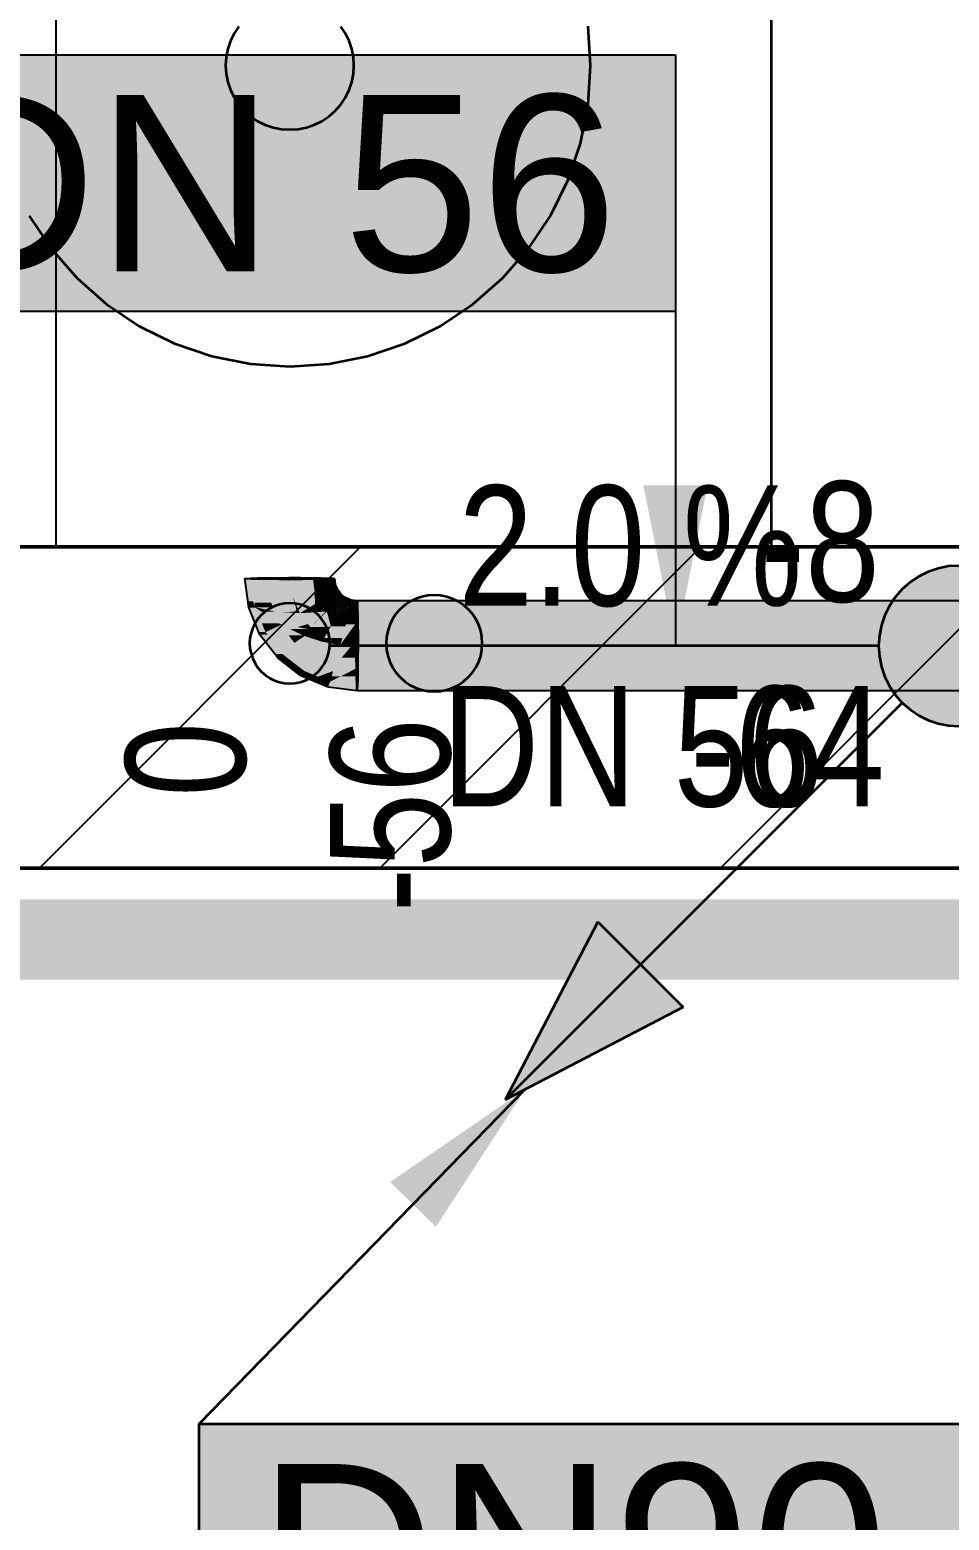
# Model space of a CAD drawing. Extents: x 0 to 756, y -25 to 420.
# Drawn here: x 163.54 to 175, y 259.41 to 277.98 of the extents above; entities that cross this region are included whole.
import ezdxf

# ---------------------------------------------------------------- set-up
doc = ezdxf.new("R2010")
doc.units = 0
doc.layers.get('0').update_dxf_attribs({"lineweight": 25})
for name, color, linetype, lineweight in [('A_Innenwand', 7, 'Continuous', 25), ('ALLGEMEIN03', 7, 'Continuous', 25), ('H_Heizung', 7, 'Continuous', 25), ('S_Einrichtung', 7, 'Continuous', 35), ('S_Text', 7, 'Continuous', 35), ('WAND_HOLZ_NICHT_TRAGEND', 7, 'Continuous', 13), ('X_Text', 7, 'Continuous', 25)]:
    doc.layers.add(name, color=color, linetype=linetype, lineweight=lineweight)
for name, color, linetype, lineweight, true_color in [('S_Kaltwasser', 3, 'Continuous', 35, 0x00ff00), ('S_Schmutzwasser', 7, 'Continuous', 35, 0x808040), ('S_Schmutzwasser-Shading', 7, 'Continuous', 35, 0x808040)]:
    doc.layers.add(name, color=color, linetype=linetype, lineweight=lineweight, true_color=true_color)
doc.styles.get("Standard").update_dxf_attribs({"font": 'arial.ttf'})

# ---------------------------------------------------------------- blocks, each defined once
blk = doc.blocks.new('Shading-A0T78OMXOY', base_point=(166.962, 269.987))
at = {"layer": 'S_Schmutzwasser-Shading', "color": 59, "true_color": 0x515128}
for points in [[(166.3, 271.134), (166.221, 271.134), (166.219, 271.139)], [(166.321, 270.857), (166.256, 270.857), (166.219, 271.139)], [(166.345, 270.791), (166.3, 271.134), (166.221, 271.134)], [(166.337, 270.79), (166.265, 270.79), (166.256, 270.857)], [(166.336, 270.791), (166.321, 270.857), (166.256, 270.857)], [(166.267, 270.777), (166.337, 270.79), (166.265, 270.79)], [(166.267, 270.777), (166.347, 270.782), (166.296, 270.782)], [(166.349, 270.777), (166.267, 270.777), (166.347, 270.782)], [(166.394, 270.472), (166.349, 270.777), (166.267, 270.777)], [(166.347, 270.782), (166.296, 270.782), (166.345, 270.785)], [(166.296, 270.782), (166.345, 270.785), (166.311, 270.785)], [(166.345, 270.785), (166.311, 270.785), (166.337, 270.79)], [(166.345, 270.791), (166.336, 270.791), (166.321, 270.857)], [(166.337, 270.79), (166.345, 270.791), (166.336, 270.791)], [(166.346, 270.79), (166.337, 270.79), (166.345, 270.791)], [(166.349, 270.783), (166.346, 270.79), (166.337, 270.79)], [(166.349, 270.783), (166.346, 270.783), (166.345, 270.785)], [(166.347, 270.782), (166.349, 270.783), (166.346, 270.783)], [(166.349, 270.782), (166.347, 270.782), (166.349, 270.783)], [(166.351, 270.776), (166.349, 270.776), (166.347, 270.782)], [(166.351, 270.776), (166.349, 270.782), (166.347, 270.782)], [(166.477, 270.472), (166.394, 270.472), (166.349, 270.777)], [(166.477, 270.472), (166.351, 270.776), (166.349, 270.776)], [(167.539, 270.827), (167.447, 270.827), (167.546, 270.87)], [(167.447, 270.827), (167.546, 270.87), (167.466, 270.87)], [(167.533, 270.792), (167.539, 270.827), (167.447, 270.827)], [(167.546, 270.87), (167.466, 270.87), (167.479, 270.898)], [(167.533, 270.792), (167.619, 270.86), (167.545, 270.86)], [(167.606, 270.792), (167.533, 270.792), (167.622, 270.821)], [(167.533, 270.792), (167.622, 270.821), (167.57, 270.821)], [(167.601, 270.783), (167.606, 270.792), (167.533, 270.792)], [(167.619, 270.86), (167.545, 270.86), (167.546, 270.87)], [(167.622, 270.821), (167.57, 270.821), (167.619, 270.86)], [(167.616, 270.783), (167.601, 270.783), (167.602, 270.785)], [(167.612, 270.781), (167.616, 270.783), (167.601, 270.783)], [(167.624, 270.785), (167.602, 270.785), (167.622, 270.821)], [(167.624, 270.781), (167.624, 270.785), (167.602, 270.785)], [(167.624, 270.781), (167.612, 270.781), (167.616, 270.783)], [(167.624, 270.779), (167.624, 270.781), (167.612, 270.781)], [(166.407, 270.44), (166.477, 270.472), (166.394, 270.472)]]:
    blk.add_solid(points, dxfattribs=at)
at = {"layer": 'S_Schmutzwasser-Shading', "color": 47, "true_color": 0x6d6d36}
for points in [[(166.509, 271.13), (166.3, 271.13), (166.3, 271.134)], [(166.339, 270.84), (166.509, 271.13), (166.3, 271.13)], [(166.547, 270.84), (166.339, 270.84), (166.509, 271.13)], [(166.345, 270.791), (166.547, 270.84), (166.339, 270.84)], [(166.567, 270.791), (166.345, 270.791), (166.547, 270.84)], [(166.349, 270.783), (166.567, 270.791), (166.345, 270.791)], [(166.571, 270.783), (166.349, 270.783), (166.567, 270.791)], [(166.38, 270.776), (166.351, 270.776), (166.349, 270.783)], [(166.594, 270.728), (166.571, 270.783), (166.349, 270.783)], [(166.649, 270.58), (166.432, 270.58), (166.351, 270.776)], [(166.424, 270.728), (166.38, 270.776), (166.351, 270.776)], [(166.594, 270.728), (166.424, 270.728), (166.38, 270.776)], [(167.233, 270.734), (167.28, 270.755), (167.252, 270.755)], [(167.278, 270.736), (167.236, 270.736), (167.28, 270.755)], [(167.393, 270.728), (167.241, 270.728), (167.413, 270.763)], [(167.28, 270.755), (167.252, 270.755), (167.282, 270.787)], [(167.278, 270.736), (167.37, 270.755), (167.28, 270.755)], [(167.28, 270.755), (167.354, 270.787), (167.282, 270.787)], [(167.37, 270.755), (167.28, 270.755), (167.372, 270.755)], [(167.28, 270.755), (167.372, 270.755), (167.281, 270.755)], [(167.372, 270.755), (167.281, 270.755), (167.364, 270.791)], [(167.354, 270.787), (167.282, 270.787), (167.364, 270.791)], [(167.282, 270.787), (167.364, 270.791), (167.286, 270.791)], [(167.364, 270.791), (167.286, 270.791), (167.349, 270.857)], [(167.39, 270.857), (167.349, 270.857), (167.374, 270.883)], [(167.359, 270.814), (167.39, 270.857), (167.349, 270.857)], [(167.5, 270.657), (167.355, 270.657), (167.526, 270.763)], [(167.355, 270.657), (167.526, 270.763), (167.413, 270.763)], [(167.417, 270.814), (167.359, 270.814), (167.39, 270.857)], [(167.364, 270.791), (167.417, 270.814), (167.359, 270.814)], [(167.4, 270.791), (167.364, 270.791), (167.417, 270.814)], [(167.372, 270.755), (167.4, 270.791), (167.364, 270.791)], [(167.372, 270.755), (167.413, 270.763), (167.379, 270.763)], [(167.447, 270.827), (167.409, 270.827), (167.374, 270.883)], [(167.413, 270.763), (167.379, 270.763), (167.43, 270.795)], [(167.379, 270.763), (167.43, 270.795), (167.403, 270.795)], [(167.43, 270.795), (167.403, 270.795), (167.417, 270.814)], [(167.417, 270.814), (167.447, 270.827), (167.409, 270.827)], [(167.526, 270.763), (167.413, 270.763), (167.53, 270.779)], [(167.413, 270.763), (167.444, 270.768), (167.415, 270.768)], [(167.444, 270.768), (167.415, 270.768), (167.43, 270.795)], [(167.44, 270.814), (167.417, 270.814), (167.447, 270.827)], [(167.43, 270.795), (167.44, 270.814), (167.417, 270.814)], [(167.445, 270.795), (167.43, 270.795), (167.447, 270.827)], [(167.444, 270.768), (167.445, 270.795), (167.43, 270.795)], [(167.502, 270.776), (167.444, 270.776), (167.447, 270.827)], [(167.444, 270.768), (167.502, 270.776), (167.444, 270.776)], [(167.533, 270.792), (167.485, 270.792), (167.447, 270.827)], [(167.484, 270.589), (167.599, 270.779), (167.53, 270.779)], [(167.499, 270.779), (167.533, 270.792), (167.485, 270.792)], [(167.53, 270.779), (167.499, 270.779), (167.533, 270.792)], [(167.502, 270.776), (167.53, 270.779), (167.499, 270.779)], [(167.554, 270.78), (167.53, 270.78), (167.533, 270.792)], [(167.599, 270.779), (167.53, 270.779), (167.601, 270.783)], [(167.53, 270.779), (167.554, 270.78), (167.53, 270.78)], [(167.601, 270.783), (167.55, 270.783), (167.533, 270.792)], [(167.626, 270.679), (167.538, 270.679), (167.601, 270.783)], [(167.554, 270.78), (167.601, 270.783), (167.55, 270.783)], [(167.624, 270.779), (167.602, 270.779), (167.601, 270.783)], [(167.626, 270.679), (167.624, 270.779), (167.602, 270.779)], [(167.628, 270.58), (175.129, 270.58), (167.624, 270.785)], [(175.129, 270.58), (167.624, 270.785), (175.125, 270.785)], [(166.657, 270.575), (166.594, 270.728), (166.424, 270.728)], [(166.437, 270.569), (166.649, 270.58), (166.432, 270.58)], [(166.657, 270.569), (166.437, 270.569), (166.649, 270.58)], [(166.477, 270.472), (166.657, 270.569), (166.437, 270.569)], [(166.666, 270.56), (166.641, 270.56), (166.657, 270.569)], [(166.657, 270.575), (166.653, 270.575), (166.649, 270.58)], [(166.656, 270.57), (166.657, 270.575), (166.653, 270.575)], [(166.659, 270.57), (166.656, 270.57), (166.657, 270.575)], [(166.657, 270.569), (166.659, 270.57), (166.656, 270.57)], [(166.66, 270.569), (166.657, 270.569), (166.659, 270.57)], [(166.666, 270.56), (166.66, 270.569), (166.657, 270.569)], [(167.272, 270.734), (167.233, 270.734), (167.278, 270.736)], [(167.233, 270.734), (167.278, 270.736), (167.236, 270.736)], [(167.241, 270.728), (167.272, 270.734), (167.233, 270.734)], [(167.349, 270.645), (167.393, 270.728), (167.241, 270.728)], [(167.378, 270.645), (167.349, 270.645), (167.355, 270.657)], [(167.484, 270.589), (167.378, 270.645), (167.349, 270.645)], [(167.484, 270.589), (167.5, 270.657), (167.355, 270.657)], [(167.601, 270.589), (167.484, 270.589), (167.626, 270.679)], [(167.484, 270.589), (167.626, 270.679), (167.538, 270.679)], [(167.597, 270.575), (167.601, 270.589), (167.484, 270.589)], [(167.628, 270.575), (167.597, 270.575), (167.598, 270.58)], [(167.629, 270.57), (167.628, 270.575), (167.597, 270.575)], [(167.628, 270.58), (167.598, 270.58), (167.626, 270.679)], [(167.628, 270.575), (167.628, 270.58), (167.598, 270.58)], [(166.734, 270.472), (166.477, 270.472), (166.666, 270.56)], [(166.477, 270.472), (166.666, 270.56), (166.641, 270.56)], [(166.58, 270.338), (166.734, 270.472), (166.477, 270.472)], [(166.837, 270.338), (166.58, 270.338), (166.734, 270.472)], [(166.688, 270.198), (166.837, 270.338), (166.58, 270.338)], [(167.624, 269.815), (175.125, 269.815), (167.628, 270.02)], [(175.125, 269.815), (167.628, 270.02), (175.129, 270.02)]]:
    blk.add_solid(points, dxfattribs=at)
at = {"layer": 'S_Schmutzwasser-Shading', "color": 57, "true_color": 0x7e7e3f}
for points in [[(166.79, 271.128), (166.509, 271.128), (166.509, 271.13)], [(166.538, 270.911), (166.79, 271.128), (166.509, 271.128)], [(166.819, 270.911), (166.538, 270.911), (166.79, 271.128)], [(166.547, 270.84), (166.819, 270.911), (166.538, 270.911)], [(167.413, 270.318), (167.593, 270.569), (167.478, 270.569)], [(167.593, 270.569), (167.478, 270.569), (167.597, 270.575)], [(167.478, 270.569), (167.597, 270.575), (167.48, 270.575)], [(167.597, 270.575), (167.48, 270.575), (167.484, 270.589)], [(167.629, 270.435), (167.497, 270.435), (167.597, 270.575)], [(167.629, 270.57), (167.598, 270.57), (167.597, 270.575)], [(167.629, 270.435), (167.629, 270.57), (167.598, 270.57)], [(167.559, 270.318), (167.413, 270.318), (167.629, 270.435)], [(167.413, 270.318), (167.629, 270.435), (167.497, 270.435)], [(167.63, 270.3), (167.548, 270.3), (167.629, 270.435)], [(167.548, 270.3), (167.559, 270.318), (167.413, 270.318)], [(167.63, 270.295), (167.63, 270.3), (167.548, 270.3)], [(167.587, 270.295), (167.554, 270.3), (167.548, 270.3)], [(167.554, 270.3), (167.548, 270.3), (167.548, 270.3)], [(167.63, 270.295), (167.587, 270.295), (167.554, 270.3)], [(167.63, 270.289), (167.63, 270.295), (167.587, 270.295)]]:
    blk.add_solid(points, dxfattribs=at)
at = {"layer": 'S_Schmutzwasser-Shading', "color": 57, "true_color": 0x7d7d3e}
for points in [[(167.069, 271.128), (166.79, 271.128), (167.069, 271.13)], [(166.809, 270.985), (167.069, 271.128), (166.79, 271.128)], [(167.088, 270.985), (166.809, 270.985), (167.069, 271.128)], [(166.819, 270.911), (167.088, 270.985), (166.809, 270.985)], [(167.091, 270.911), (166.819, 270.911), (167.088, 270.985)], [(167.144, 270.85), (167.093, 270.85), (167.088, 270.985)], [(166.838, 270.84), (166.547, 270.84), (166.819, 270.911)], [(166.851, 270.728), (166.594, 270.728), (166.547, 270.84)], [(166.87, 270.721), (166.838, 270.84), (166.547, 270.84)], [(166.856, 270.821), (167.091, 270.911), (166.819, 270.911)], [(166.898, 270.721), (166.87, 270.721), (166.819, 270.911)], [(167.094, 270.821), (166.856, 270.821), (167.091, 270.911)], [(166.903, 270.709), (167.094, 270.821), (166.856, 270.821)], [(167.091, 270.723), (166.928, 270.723), (167.094, 270.821)], [(167.181, 270.73), (167.091, 270.73), (167.153, 270.821)], [(167.091, 270.73), (167.153, 270.821), (167.094, 270.821)], [(167.094, 270.821), (167.144, 270.85), (167.093, 270.85)], [(167.153, 270.821), (167.094, 270.821), (167.144, 270.85)], [(167.233, 270.734), (167.18, 270.734), (167.144, 270.85)], [(166.902, 270.708), (166.602, 270.708), (166.594, 270.728)], [(166.702, 270.721), (166.851, 270.728), (166.594, 270.728)], [(166.657, 270.575), (166.902, 270.708), (166.602, 270.708)], [(166.667, 270.575), (166.657, 270.575), (166.902, 270.708)], [(166.664, 270.573), (166.658, 270.573), (166.657, 270.575)], [(166.664, 270.573), (166.667, 270.575), (166.657, 270.575)], [(166.659, 270.57), (166.664, 270.573), (166.658, 270.573)], [(166.67, 270.57), (166.659, 270.57), (166.664, 270.573)], [(166.666, 270.56), (166.67, 270.57), (166.659, 270.57)], [(167.007, 270.573), (166.664, 270.573), (166.903, 270.709)], [(167.011, 270.51), (166.786, 270.51), (166.664, 270.573)], [(166.875, 270.535), (167.007, 270.573), (166.664, 270.573)], [(166.689, 270.56), (166.666, 270.56), (166.67, 270.57)], [(166.87, 270.721), (166.702, 270.721), (166.851, 270.728)], [(166.873, 270.71), (166.87, 270.721), (166.702, 270.721)], [(166.903, 270.709), (166.898, 270.721), (166.87, 270.721)], [(166.9, 270.71), (166.873, 270.71), (166.87, 270.721)], [(166.891, 270.709), (166.9, 270.71), (166.873, 270.71)], [(167.036, 270.535), (166.875, 270.535), (167.007, 270.573)], [(166.903, 270.709), (166.891, 270.709), (166.9, 270.71)], [(166.902, 270.708), (166.903, 270.709), (166.891, 270.709)], [(167.207, 270.708), (166.903, 270.708), (167.226, 270.727)], [(166.903, 270.709), (167.091, 270.723), (166.928, 270.723)], [(166.917, 270.709), (166.903, 270.709), (167.09, 270.719)], [(166.903, 270.709), (167.09, 270.719), (167.036, 270.719)], [(166.903, 270.708), (166.917, 270.709), (166.903, 270.709)], [(167.036, 270.535), (167.207, 270.708), (166.903, 270.708)], [(167.036, 270.535), (167.24, 270.727), (167.226, 270.727)], [(167.09, 270.719), (167.036, 270.719), (167.091, 270.723)], [(167.291, 270.544), (167.046, 270.544), (167.241, 270.728)], [(167.09, 270.719), (167.161, 270.723), (167.091, 270.723)], [(167.091, 270.723), (167.181, 270.73), (167.091, 270.73)], [(167.161, 270.723), (167.091, 270.723), (167.183, 270.725)], [(167.091, 270.723), (167.183, 270.725), (167.108, 270.725)], [(167.183, 270.725), (167.108, 270.725), (167.181, 270.73)], [(167.181, 270.73), (167.233, 270.734), (167.18, 270.734)], [(167.229, 270.73), (167.181, 270.73), (167.233, 270.734)], [(167.182, 270.727), (167.229, 270.73), (167.181, 270.73)], [(167.226, 270.727), (167.182, 270.727), (167.229, 270.73)], [(167.183, 270.725), (167.226, 270.727), (167.182, 270.727)], [(167.241, 270.728), (167.226, 270.728), (167.233, 270.734)], [(167.24, 270.727), (167.226, 270.727), (167.241, 270.728)], [(167.226, 270.727), (167.241, 270.728), (167.226, 270.728)], [(167.349, 270.645), (167.264, 270.645), (167.241, 270.728)], [(167.291, 270.544), (167.349, 270.645), (167.264, 270.645)], [(167.472, 270.544), (167.291, 270.544), (167.478, 270.569)], [(167.437, 270.564), (167.302, 270.564), (167.349, 270.645)], [(167.484, 270.589), (167.409, 270.589), (167.349, 270.645)], [(167.431, 270.569), (167.484, 270.589), (167.409, 270.589)], [(167.478, 270.569), (167.431, 270.569), (167.484, 270.589)], [(167.437, 270.564), (167.478, 270.569), (167.431, 270.569)], [(167.63, 270.3), (175.13, 270.3), (167.628, 270.58)], [(175.13, 270.3), (167.628, 270.58), (175.129, 270.58)], [(166.934, 270.434), (166.764, 270.434), (166.666, 270.56)], [(166.934, 270.434), (166.689, 270.56), (166.666, 270.56)], [(166.837, 270.338), (166.934, 270.434), (166.764, 270.434)], [(166.934, 270.434), (167.011, 270.51), (166.786, 270.51)], [(166.837, 270.338), (166.965, 270.424), (166.923, 270.424)], [(167.181, 270.353), (166.858, 270.353), (166.965, 270.424)], [(167.011, 270.51), (167.036, 270.535), (166.875, 270.535)], [(166.965, 270.424), (166.923, 270.424), (166.934, 270.434)], [(166.98, 270.434), (166.934, 270.434), (167.08, 270.501)], [(166.934, 270.434), (167.08, 270.501), (167.002, 270.501)], [(166.965, 270.424), (166.98, 270.434), (166.934, 270.434)], [(167.181, 270.424), (166.965, 270.424), (167.08, 270.501)], [(167.032, 270.401), (167.181, 270.424), (166.965, 270.424)], [(167.08, 270.501), (167.002, 270.501), (167.011, 270.51)], [(167.061, 270.51), (167.011, 270.51), (167.036, 270.535)], [(167.068, 270.503), (167.061, 270.51), (167.011, 270.51)], [(167.21, 270.401), (167.032, 270.401), (167.181, 270.424)], [(167.181, 270.353), (167.21, 270.401), (167.032, 270.401)], [(167.246, 270.535), (167.036, 270.535), (167.291, 270.544)], [(167.036, 270.535), (167.291, 270.544), (167.046, 270.544)], [(167.08, 270.501), (167.246, 270.535), (167.036, 270.535)], [(167.078, 270.503), (167.068, 270.503), (167.036, 270.535)], [(167.08, 270.501), (167.078, 270.503), (167.068, 270.503)], [(167.267, 270.501), (167.08, 270.501), (167.291, 270.544)], [(167.21, 270.401), (167.267, 270.501), (167.08, 270.501)], [(167.295, 270.353), (167.181, 270.353), (167.21, 270.401)], [(167.435, 270.401), (167.21, 270.401), (167.472, 270.544)], [(167.21, 270.401), (167.472, 270.544), (167.291, 270.544)], [(167.407, 270.32), (167.352, 270.32), (167.21, 270.401)], [(167.413, 270.318), (167.435, 270.401), (167.21, 270.401)], [(167.291, 270.544), (167.437, 270.564), (167.302, 270.564)], [(167.173, 270.338), (166.837, 270.338), (167.181, 270.353)], [(166.837, 270.338), (167.181, 270.353), (166.858, 270.353)], [(167.069, 270.16), (167.173, 270.338), (166.837, 270.338)], [(167.369, 270.16), (167.069, 270.16), (167.41, 270.309)], [(167.069, 270.16), (167.41, 270.309), (167.156, 270.309)], [(167.41, 270.309), (167.156, 270.309), (167.181, 270.353)], [(167.352, 270.32), (167.295, 270.353), (167.181, 270.353)], [(167.339, 270.049), (167.548, 270.3), (167.408, 270.3)], [(167.363, 270.318), (167.407, 270.32), (167.352, 270.32)], [(167.413, 270.318), (167.363, 270.318), (167.407, 270.32)], [(167.41, 270.309), (167.413, 270.318), (167.363, 270.318)], [(167.548, 270.3), (167.408, 270.3), (167.41, 270.309)], [(167.481, 270.309), (167.41, 270.309), (167.413, 270.318)], [(167.548, 270.3), (167.481, 270.309), (167.41, 270.309)], [(167.629, 270.155), (167.427, 270.155), (167.544, 270.296)], [(167.579, 270.296), (167.544, 270.296), (167.548, 270.3)], [(167.548, 270.289), (167.579, 270.296), (167.544, 270.296)], [(167.63, 270.289), (167.548, 270.289), (167.579, 270.296)], [(167.629, 270.155), (167.63, 270.289), (167.548, 270.289)], [(167.628, 270.02), (175.129, 270.02), (167.63, 270.3)], [(175.129, 270.02), (167.63, 270.3), (175.13, 270.3)], [(167.339, 270.049), (167.369, 270.16), (167.069, 270.16)], [(167.605, 270.049), (167.339, 270.049), (167.629, 270.155)], [(167.339, 270.049), (167.629, 270.155), (167.427, 270.155)], [(167.598, 270.015), (167.605, 270.049), (167.339, 270.049)], [(167.628, 270.016), (167.598, 270.016), (167.629, 270.155)], [(167.598, 270.015), (167.628, 270.016), (167.598, 270.016)], [(167.628, 270.015), (167.598, 270.015), (167.628, 270.016)], [(167.628, 270.011), (167.628, 270.015), (167.598, 270.015)]]:
    blk.add_solid(points, dxfattribs=at)
at = {"layer": 'S_Schmutzwasser-Shading', "color": 47, "true_color": 0x6c6c36}
for points in [[(167.27, 271.13), (167.069, 271.13), (167.27, 271.134)], [(167.08, 271.042), (167.27, 271.13), (167.069, 271.13)], [(167.282, 271.042), (167.08, 271.042), (167.27, 271.13)], [(167.088, 270.985), (167.282, 271.042), (167.08, 271.042)], [(167.126, 270.985), (167.088, 270.985), (167.124, 270.996)], [(167.141, 270.857), (167.126, 270.985), (167.088, 270.985)], [(167.284, 270.996), (167.124, 270.996), (167.282, 271.042)], [(167.137, 270.938), (167.284, 270.996), (167.124, 270.996)], [(167.155, 270.857), (167.141, 270.857), (167.126, 270.985)], [(167.286, 270.938), (167.137, 270.938), (167.284, 270.996)], [(167.155, 270.857), (167.286, 270.938), (167.137, 270.938)], [(167.284, 270.857), (167.155, 270.857), (167.286, 270.938)], [(167.317, 270.957), (167.286, 270.957), (167.282, 271.042)], [(167.349, 270.857), (167.284, 270.857), (167.323, 270.938)], [(167.284, 270.857), (167.323, 270.938), (167.286, 270.938)], [(167.286, 270.938), (167.317, 270.957), (167.286, 270.957)], [(167.323, 270.938), (167.286, 270.938), (167.317, 270.957)], [(167.374, 270.883), (167.34, 270.883), (167.317, 270.957)], [(167.144, 270.85), (167.155, 270.857), (167.141, 270.857)], [(167.16, 270.85), (167.144, 270.85), (167.155, 270.857)], [(167.233, 270.734), (167.16, 270.85), (167.144, 270.85)], [(167.2, 270.787), (167.284, 270.857), (167.155, 270.857)], [(167.282, 270.787), (167.2, 270.787), (167.284, 270.857)], [(167.233, 270.734), (167.282, 270.787), (167.2, 270.787)], [(167.282, 270.787), (167.349, 270.857), (167.284, 270.857)], [(167.349, 270.857), (167.374, 270.883), (167.34, 270.883)], [(167.02, 270.198), (166.688, 270.198), (166.837, 270.338)], [(166.736, 270.16), (167.02, 270.198), (166.688, 270.198)], [(167.069, 270.16), (166.736, 270.16), (167.02, 270.198)], [(166.962, 269.987), (167.069, 270.16), (166.736, 270.16)], [(167.32, 269.987), (166.962, 269.987), (167.339, 270.049)], [(166.962, 269.987), (167.339, 270.049), (167, 270.049)], [(167.339, 270.049), (167, 270.049), (167.069, 270.16)], [(167.412, 269.921), (167.301, 269.921), (167.598, 270.015)], [(167.301, 269.921), (167.598, 270.015), (167.328, 270.015)], [(167.598, 270.015), (167.328, 270.015), (167.339, 270.049)], [(167.609, 269.928), (167.426, 269.928), (167.598, 270.015)], [(167.622, 269.928), (167.609, 269.928), (167.598, 270.015)], [(167.628, 270.011), (167.599, 270.011), (167.598, 270.015)], [(167.626, 269.914), (167.628, 270.011), (167.599, 270.011)], [(167.131, 269.917), (167.32, 269.987), (166.962, 269.987)], [(167.3, 269.917), (167.131, 269.917), (167.32, 269.987)], [(167.171, 269.901), (167.3, 269.917), (167.131, 269.917)], [(167.295, 269.901), (167.171, 269.901), (167.3, 269.917)], [(167.281, 269.855), (167.295, 269.901), (167.171, 269.901)], [(167.619, 269.855), (167.281, 269.855), (167.61, 269.921)], [(167.281, 269.855), (167.61, 269.921), (167.412, 269.921)], [(167.281, 269.855), (167.404, 269.917), (167.3, 269.917)], [(167.624, 269.814), (167.594, 269.814), (167.281, 269.855)], [(167.624, 269.814), (167.619, 269.855), (167.281, 269.855)], [(167.3, 269.917), (167.412, 269.921), (167.301, 269.921)], [(167.404, 269.917), (167.3, 269.917), (167.412, 269.921)], [(167.412, 269.921), (167.609, 269.928), (167.426, 269.928)], [(167.61, 269.921), (167.412, 269.921), (167.609, 269.928)], [(167.609, 269.928), (167.622, 269.928), (167.609, 269.928)], [(167.611, 269.914), (167.622, 269.928), (167.609, 269.928)], [(167.622, 269.928), (167.609, 269.928), (167.622, 269.928)], [(167.626, 269.914), (167.611, 269.914), (167.622, 269.928)], [(167.624, 269.814), (167.626, 269.914), (167.611, 269.914)], [(167.602, 269.813), (167.624, 269.814), (167.594, 269.814)], [(167.624, 269.813), (167.602, 269.813), (167.624, 269.814)], [(167.624, 269.81), (167.624, 269.813), (167.602, 269.813)]]:
    blk.add_solid(points, dxfattribs=at)
at = {"layer": 'S_Schmutzwasser-Shading', "color": 59, "true_color": 0x4f4f27}
for points in [[(167.34, 271.134), (167.27, 271.134), (167.339, 271.14)], [(167.278, 271.067), (167.34, 271.134), (167.27, 271.134)], [(167.349, 271.067), (167.278, 271.067), (167.34, 271.134)], [(167.282, 271.042), (167.349, 271.067), (167.278, 271.067)], [(167.359, 271.042), (167.282, 271.042), (167.349, 271.067)], [(167.299, 271), (167.359, 271.042), (167.282, 271.042)], [(167.377, 271), (167.299, 271), (167.359, 271.042)], [(167.317, 270.957), (167.377, 271), (167.299, 271)], [(167.105, 269.928), (166.919, 269.928), (166.962, 269.987)], [(166.984, 269.901), (167.105, 269.928), (166.919, 269.928)], [(167.171, 269.901), (166.984, 269.901), (167.105, 269.928)], [(167.166, 269.825), (167.171, 269.901), (166.984, 269.901)], [(167.27, 269.825), (167.166, 269.825), (167.281, 269.855)], [(167.166, 269.825), (167.281, 269.855), (167.168, 269.855)], [(167.256, 269.788), (167.27, 269.825), (167.166, 269.825)], [(167.281, 269.855), (167.168, 269.855), (167.171, 269.901)], [(167.602, 269.813), (167.266, 269.813), (167.281, 269.855)], [(167.256, 269.788), (167.602, 269.813), (167.266, 269.813)], [(167.615, 269.788), (167.256, 269.788), (167.602, 269.813)], [(167.345, 269.776), (167.615, 269.788), (167.256, 269.788)], [(167.621, 269.776), (167.345, 269.776), (167.615, 269.788)], [(167.618, 269.74), (167.621, 269.776), (167.345, 269.776)], [(167.624, 269.81), (167.604, 269.81), (167.602, 269.813)], [(167.621, 269.776), (167.624, 269.81), (167.604, 269.81)]]:
    blk.add_solid(points, dxfattribs=at)
at = {"layer": 'S_Schmutzwasser-Shading', "color": 59, "true_color": 0x505028}
for points in [[(167.41, 270.957), (167.317, 270.957), (167.377, 271)], [(167.329, 270.942), (167.41, 270.957), (167.317, 270.957)], [(167.421, 270.942), (167.329, 270.942), (167.41, 270.957)], [(167.374, 270.883), (167.421, 270.942), (167.329, 270.942)], [(167.479, 270.898), (167.385, 270.898), (167.421, 270.942)], [(167.473, 270.883), (167.374, 270.883), (167.479, 270.898)], [(167.374, 270.883), (167.479, 270.898), (167.385, 270.898)], [(167.447, 270.827), (167.473, 270.883), (167.374, 270.883)], [(167.624, 270.785), (175.125, 270.785), (167.619, 270.86)], [(175.125, 270.785), (167.619, 270.86), (175.119, 270.86)], [(166.502, 270.44), (166.407, 270.44), (166.477, 270.472)], [(166.593, 270.198), (166.502, 270.44), (166.407, 270.44)], [(166.688, 270.198), (166.593, 270.198), (166.502, 270.44)], [(166.629, 270.15), (166.688, 270.198), (166.593, 270.198)], [(166.75, 270.15), (166.629, 270.15), (166.688, 270.198)], [(166.841, 269.987), (166.75, 270.15), (166.629, 270.15)], [(166.962, 269.987), (166.841, 269.987), (166.75, 270.15)], [(166.919, 269.928), (166.962, 269.987), (166.841, 269.987)], [(167.619, 269.74), (175.119, 269.74), (167.624, 269.815)], [(175.119, 269.74), (167.624, 269.815), (175.125, 269.815)]]:
    blk.add_solid(points, dxfattribs=at)
blk = doc.blocks.new('Referenz-A0T78OQ1OY')
at = {"layer": 'ALLGEMEIN03', "color": 0, "lineweight": -2}
for p, q in [((163.868, 271.533), (163.868, 290.533)), ((201.908, 271.533), (163.868, 271.533))]:
    blk.add_line(p, q, dxfattribs=at)
at = {"layer": 'WAND_HOLZ_NICHT_TRAGEND', "color": 0, "lineweight": 50}
for p, q in [((212.279, 271.533), (121.279, 271.533)), ((121.279, 271.533), (212.279, 271.533)), ((121.279, 267.533), (212.279, 267.533)), ((212.279, 267.533), (121.279, 267.533))]:
    blk.add_line(p, q, dxfattribs=at)
blk = doc.blocks.new('Wand-A0T78ORBOY', base_point=(121.279, 267.533))
at = {"color": 0, "linetype": 'ByBlock', "lineweight": -2, "ltscale": 0.25}
for p, q in [((121.279, 271.533), (212.279, 271.533)), ((121.279, 267.533), (212.279, 267.533))]:
    blk.add_line(p, q, dxfattribs=at)
at = {"color": 0, "lineweight": -2}
for p, q in [((163.66, 267.533), (167.66, 271.533)), ((167.903, 267.533), (171.903, 271.533)), ((172.146, 267.533), (176.146, 271.533))]:
    blk.add_line(p, q, dxfattribs=at)
blk = doc.blocks.new('Waschmaschine-A0T78OYDOY', base_point=(160.779, 271.533))
at = {"color": 0, "lineweight": -2}
for p, q in [((172.779, 283.533), (172.779, 271.533)), ((166.145, 278.02), (166.086, 277.933)), ((167.472, 277.933), (167.414, 278.02)), ((170.529, 277.533), (170.497, 278.022)), ((166.04, 277.839), (166.006, 277.74)), ((166.086, 277.933), (166.04, 277.839)), ((167.518, 277.839), (167.472, 277.933)), ((167.552, 277.74), (167.518, 277.839)), ((165.986, 277.637), (165.979, 277.533)), ((166.006, 277.74), (165.986, 277.637)), ((167.572, 277.637), (167.552, 277.74)), ((167.579, 277.533), (167.572, 277.637)), ((165.979, 277.533), (165.986, 277.429)), ((167.572, 277.429), (167.579, 277.533)), ((170.497, 277.043), (170.529, 277.533)), ((165.986, 277.429), (166.006, 277.326)), ((166.006, 277.326), (166.04, 277.227)), ((167.518, 277.227), (167.552, 277.326)), ((167.552, 277.326), (167.572, 277.429)), ((166.04, 277.227), (166.086, 277.133)), ((166.086, 277.133), (166.145, 277.046)), ((167.414, 277.046), (167.472, 277.133)), ((167.472, 277.133), (167.518, 277.227)), ((166.145, 277.046), (166.214, 276.967)), ((166.214, 276.967), (166.292, 276.898)), ((166.292, 276.898), (166.379, 276.84)), ((167.179, 276.84), (167.266, 276.898)), ((167.266, 276.898), (167.345, 276.967)), ((167.345, 276.967), (167.414, 277.046)), ((170.401, 276.562), (170.497, 277.043)), ((166.379, 276.84), (166.473, 276.794)), ((166.473, 276.794), (166.572, 276.76)), ((166.572, 276.76), (166.675, 276.74)), ((166.675, 276.74), (166.779, 276.733)), ((166.779, 276.733), (166.884, 276.74)), ((166.884, 276.74), (166.986, 276.76)), ((166.986, 276.76), (167.085, 276.794)), ((167.085, 276.794), (167.179, 276.84)), ((170.244, 276.098), (170.401, 276.562)), ((170.027, 275.658), (170.244, 276.098)), ((163.532, 275.658), (163.804, 275.25)), ((169.754, 275.25), (170.027, 275.658)), ((163.804, 275.25), (164.128, 274.881)), ((169.431, 274.881), (169.754, 275.25)), ((164.128, 274.881), (164.496, 274.558)), ((169.062, 274.558), (169.431, 274.881)), ((164.496, 274.558), (164.904, 274.285)), ((168.654, 274.285), (169.062, 274.558)), ((164.904, 274.285), (165.344, 274.068)), ((168.214, 274.068), (168.654, 274.285)), ((165.344, 274.068), (165.809, 273.911)), ((165.809, 273.911), (166.29, 273.815)), ((167.269, 273.815), (167.75, 273.911)), ((167.75, 273.911), (168.214, 274.068)), ((166.29, 273.815), (166.779, 273.783)), ((166.779, 273.783), (167.269, 273.815)), ((172.779, 271.533), (160.779, 271.533))]:
    blk.add_line(p, q, dxfattribs=at)
blk = doc.blocks.new('Anschluss-Element-A0T78OYFOY', base_point=(167.979, 269.733))
at = {"color": 0, "lineweight": -2}
for p, q in [((168.155, 270.757), (168.103, 270.698)), ((168.214, 270.809), (168.155, 270.757)), ((168.279, 270.853), (168.214, 270.809)), ((168.35, 270.887), (168.279, 270.853)), ((168.424, 270.913), (168.35, 270.887)), ((168.501, 270.928), (168.424, 270.913)), ((168.579, 270.933), (168.501, 270.928)), ((168.658, 270.928), (168.579, 270.933)), ((168.734, 270.913), (168.658, 270.928)), ((168.809, 270.887), (168.734, 270.913)), ((168.879, 270.853), (168.809, 270.887)), ((168.944, 270.809), (168.879, 270.853)), ((169.003, 270.757), (168.944, 270.809)), ((169.055, 270.698), (169.003, 270.757)), ((168.06, 270.633), (168.025, 270.563)), ((168.103, 270.698), (168.06, 270.633)), ((169.099, 270.633), (169.055, 270.698)), ((169.134, 270.563), (169.099, 270.633)), ((167.984, 270.411), (167.979, 270.333)), ((168, 270.488), (167.984, 270.411)), ((168.025, 270.563), (168, 270.488)), ((169.159, 270.488), (169.134, 270.563)), ((169.174, 270.411), (169.159, 270.488)), ((169.179, 270.333), (169.174, 270.411)), ((167.979, 270.333), (167.984, 270.255)), ((167.984, 270.255), (168, 270.178)), ((169.159, 270.178), (169.174, 270.255)), ((169.174, 270.255), (169.179, 270.333)), ((168, 270.178), (168.025, 270.103)), ((168.025, 270.103), (168.06, 270.033)), ((168.06, 270.033), (168.103, 269.968)), ((169.055, 269.968), (169.099, 270.033)), ((169.099, 270.033), (169.134, 270.103)), ((169.134, 270.103), (169.159, 270.178)), ((168.103, 269.968), (168.155, 269.909)), ((168.155, 269.909), (168.214, 269.857)), ((168.214, 269.857), (168.279, 269.813)), ((168.879, 269.813), (168.944, 269.857)), ((168.944, 269.857), (169.003, 269.909)), ((169.003, 269.909), (169.055, 269.968)), ((168.279, 269.813), (168.35, 269.779)), ((168.35, 269.779), (168.424, 269.753)), ((168.424, 269.753), (168.501, 269.738)), ((168.501, 269.738), (168.579, 269.733)), ((168.579, 269.733), (168.658, 269.738)), ((168.658, 269.738), (168.734, 269.753)), ((168.734, 269.753), (168.809, 269.779)), ((168.809, 269.779), (168.879, 269.813))]:
    blk.add_line(p, q, dxfattribs=at)
blk = doc.blocks.new('Anschluss-Element-A0T78OYHOY', base_point=(166.279, 269.833))
at = {"color": 0, "lineweight": -2}
for p, q in [((166.529, 270.766), (166.475, 270.73)), ((166.588, 270.795), (166.529, 270.766)), ((166.65, 270.816), (166.588, 270.795)), ((166.714, 270.829), (166.65, 270.816)), ((166.779, 270.833), (166.714, 270.829)), ((166.844, 270.829), (166.779, 270.833)), ((166.909, 270.816), (166.844, 270.829)), ((166.971, 270.795), (166.909, 270.816)), ((167.029, 270.766), (166.971, 270.795)), ((167.084, 270.73), (167.029, 270.766)), ((166.346, 270.583), (166.317, 270.524)), ((166.383, 270.637), (166.346, 270.583)), ((166.426, 270.687), (166.383, 270.637)), ((166.475, 270.73), (166.426, 270.687)), ((167.133, 270.687), (167.084, 270.73)), ((167.176, 270.637), (167.133, 270.687)), ((167.212, 270.583), (167.176, 270.637)), ((167.241, 270.524), (167.212, 270.583)), ((166.283, 270.398), (166.279, 270.333)), ((166.296, 270.462), (166.283, 270.398)), ((166.317, 270.524), (166.296, 270.462)), ((167.262, 270.462), (167.241, 270.524)), ((167.275, 270.398), (167.262, 270.462)), ((167.279, 270.333), (167.275, 270.398)), ((166.279, 270.333), (166.283, 270.268)), ((166.283, 270.268), (166.296, 270.204)), ((166.296, 270.204), (166.317, 270.142)), ((167.241, 270.142), (167.262, 270.204)), ((167.262, 270.204), (167.275, 270.268)), ((167.275, 270.268), (167.279, 270.333)), ((166.317, 270.142), (166.346, 270.083)), ((166.346, 270.083), (166.383, 270.029)), ((166.383, 270.029), (166.426, 269.979)), ((167.133, 269.979), (167.176, 270.029)), ((167.176, 270.029), (167.212, 270.083)), ((167.212, 270.083), (167.241, 270.142)), ((166.426, 269.979), (166.475, 269.936)), ((166.475, 269.936), (166.529, 269.9)), ((166.529, 269.9), (166.588, 269.871)), ((166.588, 269.871), (166.65, 269.85)), ((166.65, 269.85), (166.714, 269.837)), ((166.714, 269.837), (166.779, 269.833)), ((166.779, 269.833), (166.844, 269.837)), ((166.844, 269.837), (166.909, 269.85)), ((166.909, 269.85), (166.971, 269.871)), ((166.971, 269.871), (167.029, 269.9)), ((167.029, 269.9), (167.084, 269.936)), ((167.084, 269.936), (167.133, 269.979))]:
    blk.add_line(p, q, dxfattribs=at)
blk = doc.blocks.new('Abwasserleitung-A0T78OYJOY', base_point=(167.278, 270.3))
at = {"color": 0, "linetype": 'ByBlock', "lineweight": -2, "ltscale": 0.35}
blk.add_line((174.119, 270.3), (167.278, 270.3), dxfattribs=at)
blk = doc.blocks.new('Bauteilbeschriftung-A0T78OYLOY', base_point=(161.418, 270.3))
at = {"color": 0, "lineweight": -2}
for p, q in [((161.418, 277.666), (171.586, 277.666)), ((161.418, 274.466), (161.418, 277.666)), ((171.586, 277.666), (171.586, 274.466)), ((171.586, 274.466), (161.418, 274.466))]:
    blk.add_line(p, q, dxfattribs=at)
at = {"color": 0, "linetype": 'ByBlock', "lineweight": -2, "ltscale": 0.25}
blk.add_line((171.586, 277.666), (171.586, 270.3), dxfattribs=at)
at = {"color": 7, "linetype": 'ByBlock', "lineweight": -2, "ltscale": 0.25, "true_color": 0xffffff}
for points in [[(161.418, 274.466), (171.586, 274.466), (161.418, 277.666)], [(171.586, 274.466), (161.418, 277.666), (171.586, 277.666)]]:
    blk.add_solid(points, dxfattribs=at)
at = {"color": 0, "linetype": 'ByBlock', "lineweight": -2, "ltscale": 0.25}
blk.add_solid([(171.586, 270.3), (171.986, 272.3), (171.186, 272.3)], dxfattribs=at)
at = {"color": 0, "linetype": 'ByBlock', "lineweight": -2, "ltscale": 0.25, "insert": (162.151, 277.166), "char_height": 2.2, "attachment_point": 1}
blk.add_mtext('{\\fArial;DN 56}', dxfattribs=at)
blk = doc.blocks.new('Fallleitung Abwasser-A0T78P1LOY', base_point=(169.463, 264.644))
at = {"color": 0, "lineweight": -2}
for p, q in [((175.826, 271.007), (180.775, 275.956)), ((174.619, 271.166), (174.51, 271.094)), ((174.736, 271.224), (174.619, 271.166)), ((174.86, 271.266), (174.736, 271.224)), ((174.989, 271.292), (174.86, 271.266)), ((175.119, 271.3), (174.989, 271.292)), ((175.25, 271.292), (175.119, 271.3)), ((175.378, 271.266), (175.25, 271.292)), ((175.502, 271.224), (175.378, 271.266)), ((175.619, 271.166), (175.502, 271.224)), ((175.728, 271.094), (175.619, 271.166)), ((174.412, 271.007), (174.326, 270.909)), ((174.51, 271.094), (174.412, 271.007)), ((175.826, 271.007), (175.728, 271.094)), ((175.913, 270.909), (175.826, 271.007)), ((174.253, 270.8), (174.195, 270.683)), ((174.326, 270.909), (174.253, 270.8)), ((175.985, 270.8), (175.913, 270.909)), ((176.043, 270.683), (175.985, 270.8)), ((174.195, 270.683), (174.153, 270.559)), ((176.085, 270.559), (176.043, 270.683)), ((174.128, 270.431), (174.119, 270.3)), ((174.153, 270.559), (174.128, 270.431)), ((176.111, 270.431), (176.085, 270.559)), ((176.119, 270.3), (176.111, 270.431)), ((174.119, 270.3), (174.128, 270.17)), ((176.111, 270.17), (176.119, 270.3)), ((174.128, 270.17), (174.153, 270.041)), ((174.153, 270.041), (174.195, 269.917)), ((176.043, 269.917), (176.085, 270.041)), ((176.085, 270.041), (176.111, 270.17)), ((174.195, 269.917), (174.253, 269.8)), ((175.985, 269.8), (176.043, 269.917)), ((174.253, 269.8), (174.326, 269.691)), ((174.326, 269.691), (174.412, 269.593)), ((175.826, 269.593), (175.913, 269.691)), ((175.913, 269.691), (175.985, 269.8)), ((174.412, 269.593), (169.463, 264.644)), ((174.412, 269.593), (174.51, 269.507)), ((174.51, 269.507), (174.619, 269.434)), ((175.619, 269.434), (175.728, 269.507)), ((175.728, 269.507), (175.826, 269.593)), ((174.619, 269.434), (174.736, 269.376)), ((174.736, 269.376), (174.86, 269.334)), ((174.86, 269.334), (174.989, 269.309)), ((174.989, 269.309), (175.119, 269.3)), ((175.119, 269.3), (175.25, 269.309)), ((175.25, 269.309), (175.378, 269.334)), ((175.378, 269.334), (175.502, 269.376)), ((175.502, 269.376), (175.619, 269.434)), ((170.618, 266.862), (169.463, 264.644)), ((170.618, 266.862), (171.681, 265.799)), ((171.681, 265.799), (169.463, 264.644))]:
    blk.add_line(p, q, dxfattribs=at)
for points in [[(175.826, 271.007), (174.412, 271.007), (175.619, 271.166)], [(174.412, 271.007), (175.619, 271.166), (174.619, 271.166)], [(175.619, 271.166), (174.619, 271.166), (175.378, 271.266)], [(174.619, 271.166), (175.378, 271.266), (174.86, 271.266)], [(175.378, 271.266), (174.86, 271.266), (175.119, 271.3)], [(175.985, 270.8), (174.253, 270.8), (175.826, 271.007)], [(174.253, 270.8), (175.826, 271.007), (174.412, 271.007)], [(176.085, 270.559), (174.153, 270.559), (175.985, 270.8)], [(174.153, 270.559), (175.985, 270.8), (174.253, 270.8)], [(176.119, 270.3), (174.119, 270.3), (176.085, 270.559)], [(174.119, 270.3), (176.085, 270.559), (174.153, 270.559)], [(174.153, 270.041), (176.119, 270.3), (174.119, 270.3)], [(176.085, 270.041), (174.153, 270.041), (176.119, 270.3)], [(174.253, 269.8), (176.085, 270.041), (174.153, 270.041)], [(175.985, 269.8), (174.253, 269.8), (176.085, 270.041)], [(174.412, 269.593), (175.985, 269.8), (174.253, 269.8)], [(175.826, 269.593), (174.412, 269.593), (175.985, 269.8)], [(174.619, 269.434), (175.826, 269.593), (174.412, 269.593)], [(175.619, 269.434), (174.619, 269.434), (175.826, 269.593)], [(174.86, 269.334), (175.619, 269.434), (174.619, 269.434)], [(175.378, 269.334), (174.86, 269.334), (175.619, 269.434)], [(175.119, 269.3), (175.378, 269.334), (174.86, 269.334)], [(171.681, 265.799), (170.064, 265.799), (170.618, 266.862)], [(169.463, 264.644), (171.681, 265.799), (170.064, 265.799)]]:
    blk.add_solid(points, dxfattribs=at)
blk = doc.blocks.new('Bauteilbeschriftung-A0T78P1NOY', base_point=(165.648, 257.407))
at = {"color": 0, "linetype": 'ByBlock', "lineweight": -2, "ltscale": 0.35}
blk.add_line((165.648, 260.607), (169.711, 264.773), dxfattribs=at)
at = {"color": 0, "lineweight": -2}
for p, q in [((165.648, 260.607), (204.349, 260.607)), ((165.648, 257.407), (165.648, 260.607))]:
    blk.add_line(p, q, dxfattribs=at)
at = {"color": 0, "linetype": 'ByBlock', "lineweight": -2, "ltscale": 0.35}
for points in [[(168.964, 263.621), (168.029, 263.621), (169.711, 264.773)], [(168.601, 263.062), (168.964, 263.621), (168.029, 263.621)]]:
    blk.add_solid(points, dxfattribs=at)
at = {"color": 7, "linetype": 'ByBlock', "lineweight": -2, "ltscale": 0.35, "true_color": 0xffffff}
for points in [[(165.648, 257.407), (204.349, 257.407), (165.648, 260.607)], [(204.349, 257.407), (165.648, 260.607), (204.349, 260.607)]]:
    blk.add_solid(points, dxfattribs=at)
at = {"color": 0, "linetype": 'ByBlock', "lineweight": -2, "ltscale": 0.35, "insert": (166.381, 260.107), "char_height": 2.2, "attachment_point": 1}
blk.add_mtext('{\\fArial;DN90 Fallleitung Abwasser}', dxfattribs=at)
blk = doc.blocks.new('Abwasser Schnellansicht-A0T78P21OY', base_point=(164.729, 266.98))
at = {"color": 0, "linetype": 'ByBlock', "lineweight": -2, "ltscale": 0.25}
for p, q in [((166.219, 271.139), (166.235, 271.142)), ((166.241, 271.137), (166.219, 271.139)), ((166.267, 270.777), (166.219, 271.139)), ((166.235, 271.142), (166.289, 271.145)), ((166.3, 271.134), (166.241, 271.137)), ((166.289, 271.145), (166.375, 271.147)), ((166.391, 271.132), (166.3, 271.134)), ((166.375, 271.147), (166.49, 271.149)), ((166.509, 271.13), (166.391, 271.132)), ((166.49, 271.149), (166.623, 271.15)), ((166.645, 271.129), (166.509, 271.13)), ((166.623, 271.15), (166.768, 271.151)), ((166.79, 271.128), (166.645, 271.129)), ((166.768, 271.151), (166.913, 271.151)), ((166.935, 271.129), (166.79, 271.128)), ((166.913, 271.151), (167.049, 271.149)), ((167.069, 271.13), (166.935, 271.129)), ((167.049, 271.149), (167.167, 271.148)), ((167.183, 271.132), (167.069, 271.13)), ((167.167, 271.148), (167.258, 271.145)), ((167.27, 271.134), (167.183, 271.132)), ((167.258, 271.145), (167.317, 271.143)), ((167.323, 271.137), (167.27, 271.134)), ((167.317, 271.143), (167.339, 271.14)), ((167.339, 271.14), (167.323, 271.137)), ((167.349, 271.067), (167.339, 271.14)), ((167.377, 271), (167.349, 271.067)), ((167.421, 270.942), (167.377, 271)), ((167.479, 270.898), (167.421, 270.942)), ((166.407, 270.44), (166.267, 270.777)), ((167.546, 270.87), (167.479, 270.898)), ((167.619, 270.86), (167.546, 270.87)), ((167.611, 270.704), (167.613, 270.791)), ((167.613, 270.785), (167.611, 270.696)), ((167.613, 270.791), (167.616, 270.844)), ((167.616, 270.841), (167.613, 270.785)), ((167.616, 270.844), (167.619, 270.86)), ((167.619, 270.86), (167.616, 270.841)), ((167.619, 270.86), (167.622, 270.838)), ((167.622, 270.841), (167.619, 270.86)), ((175.119, 270.86), (167.619, 270.86)), ((167.624, 270.785), (167.622, 270.841)), ((167.622, 270.838), (167.624, 270.779)), ((167.627, 270.696), (167.624, 270.785)), ((167.624, 270.779), (167.627, 270.688)), ((167.608, 270.456), (167.609, 270.59)), ((167.609, 270.58), (167.608, 270.445)), ((167.609, 270.59), (167.611, 270.704)), ((167.611, 270.696), (167.609, 270.58)), ((167.628, 270.58), (167.627, 270.696)), ((167.627, 270.688), (167.629, 270.57)), ((167.63, 270.445), (167.628, 270.58)), ((167.629, 270.57), (167.63, 270.434)), ((166.629, 270.15), (166.407, 270.44)), ((167.608, 270.311), (167.608, 270.456)), ((167.608, 270.445), (167.608, 270.3)), ((167.63, 270.3), (167.63, 270.445)), ((167.63, 270.434), (167.63, 270.289)), ((167.608, 270.166), (167.608, 270.311)), ((167.608, 270.3), (167.608, 270.155)), ((167.63, 270.289), (167.629, 270.144)), ((167.63, 270.155), (167.63, 270.3)), ((166.919, 269.928), (166.629, 270.15)), ((167.609, 270.03), (167.608, 270.166)), ((167.608, 270.155), (167.609, 270.02)), ((167.611, 269.912), (167.609, 270.03)), ((167.609, 270.02), (167.611, 269.904)), ((167.628, 270.011), (167.626, 269.896)), ((167.627, 269.904), (167.628, 270.02)), ((167.628, 270.02), (167.63, 270.155)), ((167.629, 270.144), (167.628, 270.011)), ((167.256, 269.788), (166.919, 269.928)), ((167.613, 269.821), (167.611, 269.912)), ((167.611, 269.904), (167.613, 269.815)), ((167.624, 269.815), (167.627, 269.904)), ((167.626, 269.896), (167.624, 269.81)), ((167.618, 269.74), (167.256, 269.788)), ((167.616, 269.762), (167.613, 269.821)), ((167.613, 269.815), (167.616, 269.759)), ((167.618, 269.74), (167.616, 269.762)), ((167.616, 269.759), (167.619, 269.74)), ((167.621, 269.756), (167.618, 269.74)), ((167.619, 269.74), (167.622, 269.759)), ((175.119, 269.74), (167.619, 269.74)), ((167.624, 269.81), (167.621, 269.756)), ((167.622, 269.759), (167.624, 269.815))]:
    blk.add_line(p, q, dxfattribs=at)
at = {"color": 253, "linetype": 'ByBlock', "lineweight": -2, "ltscale": 0.25, "true_color": 0xa0a0a0, "char_height": 1.5, "attachment_point": 1}
for s, insert in [('{\\W0.8;\\fArial;2.0 %}', (168.881, 272.3)), ('{\\W0.8;\\fArial; -8}', (172.178, 272.35)), ('{\\W0.8;\\fArial;DN 56}', (168.677, 269.8)), ('{\\W0.8;\\fArial;-64}', (171.771, 269.8))]:
    blk.add_mtext(s, dxfattribs=dict(at, insert=insert))
at = {"color": 253, "linetype": 'ByBlock', "lineweight": -2, "ltscale": 0.25, "true_color": 0xa0a0a0, "char_height": 1.5, "attachment_point": 1, "rotation": 90}
for s, insert in [('{\\W0.8;\\fArial;  0}', (164.729, 267.489)), ('{\\W0.8;\\fArial;-56}', (167.279, 266.98))]:
    blk.add_mtext(s, dxfattribs=dict(at, insert=insert))

msp = doc.modelspace()

# ---------------------------------------------------------------- linework, layer by layer
at = {"layer": 'H_Heizung', "color": 1, "ltscale": 0.25, "true_color": 0xff0000}
for points in [[(125.071, 266.142), (212.279, 266.142), (125.071, 267.142)], [(212.279, 266.142), (125.071, 267.142), (212.279, 267.142)]]:
    msp.add_solid(points, dxfattribs=at)

# ---------------------------------------------------------------- block references
at = {"color": 8, "lineweight": 25, "ltscale": 0.25, "true_color": 0x808080}
msp.add_blockref('Referenz-A0T78OQ1OY', (0, 0), dxfattribs=at)
at = {"layer": 'A_Innenwand', "ltscale": 0.25}
msp.add_blockref('Wand-A0T78ORBOY', (121.279, 267.533), dxfattribs=at)
at = {"layer": 'S_Einrichtung', "linetype": 'Continuous', "ltscale": 0.35}
msp.add_blockref('Waschmaschine-A0T78OYDOY', (160.779, 271.533), dxfattribs=at)
at = {"layer": 'S_Kaltwasser', "ltscale": 0.35}
msp.add_blockref('Anschluss-Element-A0T78OYFOY', (167.979, 269.733), dxfattribs=at)
at = {"layer": 'S_Schmutzwasser', "ltscale": 0.35}
for name, p in [('Fallleitung Abwasser-A0T78P1LOY', (169.463, 264.644)), ('Anschluss-Element-A0T78OYHOY', (166.279, 269.833)), ('Abwasserleitung-A0T78OYJOY', (167.278, 270.3))]:
    msp.add_blockref(name, p, dxfattribs=at)
at = {"layer": 'S_Schmutzwasser', "lineweight": 25, "ltscale": 0.25}
msp.add_blockref('Abwasser Schnellansicht-A0T78P21OY', (164.729, 266.98), dxfattribs=at)
at = {"layer": 'S_Schmutzwasser'}
msp.add_blockref('Shading-A0T78OMXOY', (166.962, 269.987), dxfattribs=at)
at = {"layer": 'S_Text', "color": 7, "ltscale": 0.35}
msp.add_blockref('Bauteilbeschriftung-A0T78P1NOY', (165.648, 257.407), dxfattribs=at)
at = {"layer": 'X_Text', "color": 7, "ltscale": 0.25}
msp.add_blockref('Bauteilbeschriftung-A0T78OYLOY', (161.418, 270.3), dxfattribs=at)

doc.saveas('drawing.dxf')
